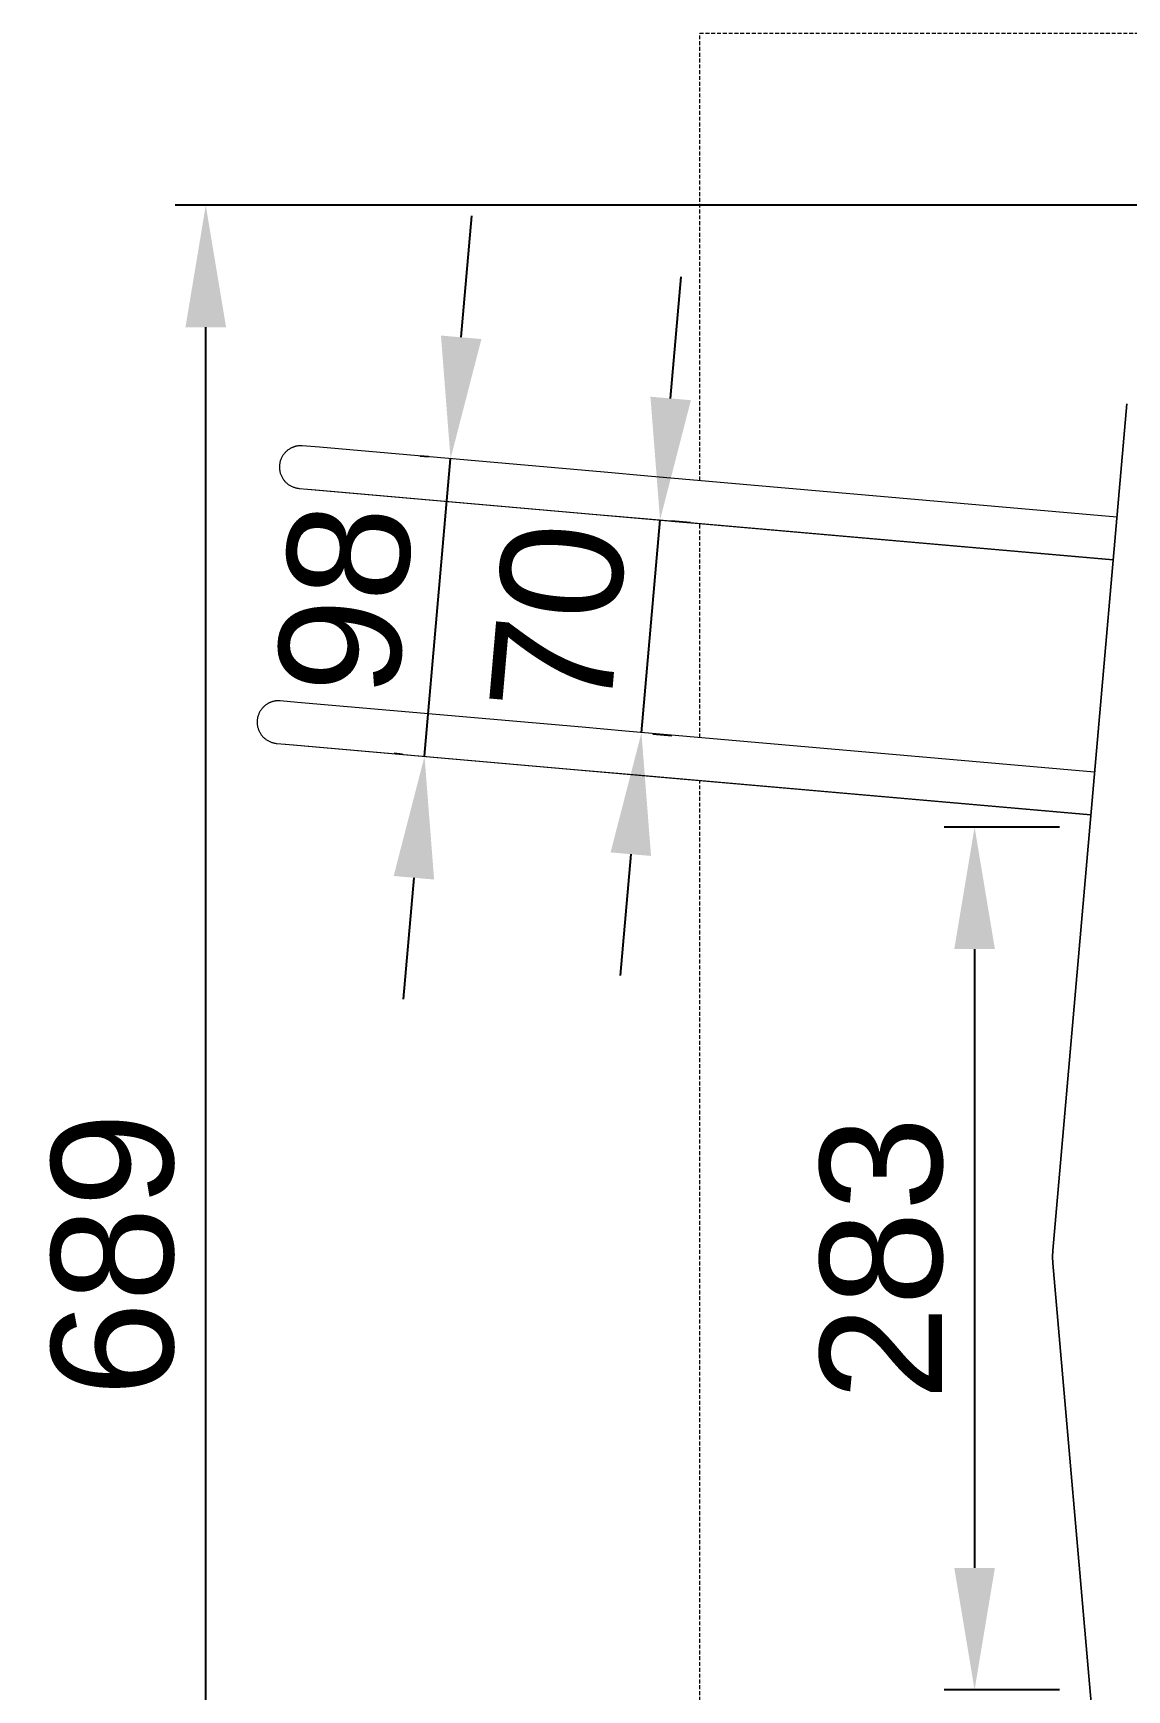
# Model space of a CAD drawing. Header units: millimetres. Extents: x -217 to 4976, y -41 to 3356.
# Drawn here: x -217 to 142, y 1426 to 1969 of the extents above; entities that cross this region are included whole.
import ezdxf

# ---------------------------------------------------------------- set-up
doc = ezdxf.new("R2010")
doc.units = ezdxf.units.MM
doc.linetypes.add('HIDDEN', pattern=[1.905, 1.27, -0.635])
for name, color, linetype, lineweight in [('ZANO_R', 7, 'Continuous', 0), ('ZANO_R_przerywana', 7, 'HIDDEN', 0), ('ZANO_W', 1, 'Continuous', 0)]:
    doc.layers.add(name, color=color, linetype=linetype, lineweight=lineweight)
doc.styles.add('Arial', font='arial.ttf')
doc.styles.get("Standard").update_dxf_attribs({"font": 'ARIALUNI.TTF'})
doc.dimstyles.new('pl i ang', dxfattribs={"dimtxt": 50, "dimasz": 50, "dimexe": 1.25, "dimexo": 0.625, "dimgap": 10, "dimtad": 1, "dimtoh": 1, "dimtxsty": 'Standard', "dimcen": 2.5, "dimclrd": 1, "dimclre": 1, "dimclrt": 1, "dimadec": 0, "dimazin": 0, "dimtfac": 1, "dimtmove": 0, "dimatfit": 3, "dimfxl": 1, "dimarcsym": 1})

# ---------------------------------------------------------------- blocks, each defined once
blk = doc.blocks.new('*D429')
at = {"layer": 'ZANO_W', "color": 1, "lineweight": -2}
for p, q in [((-7.87, 1849.6), (-4.38, 1889.45)), ((-17.46, 1739.93), (-11.35, 1809.75)), ((-7.61, 1809.42), (-1.39, 1808.88)), ((-13.72, 1739.6), (-7.5, 1739.06)), ((-20.95, 1700.08), (-24.43, 1660.24))]:
    blk.add_line(p, q, dxfattribs=at)
at = {"layer": 'ZANO_W', "color": 1}
for points in [[(-14.51, 1850.18), (-1.22, 1849.02), (-11.35, 1809.75)], [(-14.31, 1699.5), (-27.59, 1700.66), (-17.46, 1739.93)]]:
    blk.add_solid(points, dxfattribs=at)
at = {"layer": 'ZANO_W', "color": 1, "insert": (-44.71, 1777.49), "char_height": 40, "attachment_point": 5, "rotation": 84.9999, "style": 'Arial'}
blk.add_mtext('70', dxfattribs=at)
blk = doc.blocks.new('*D430')
at = {"layer": 'ZANO_W', "color": 1, "lineweight": -2}
for p, q in [((-76.63, 1869.66), (-73.15, 1909.51)), ((-87.36, 1830.45), (-90.08, 1830.68)), ((-88.66, 1732.18), (-80.12, 1829.81)), ((-95.9, 1732.82), (-98.62, 1733.06)), ((-92.15, 1692.34), (-95.63, 1652.49))]:
    blk.add_line(p, q, dxfattribs=at)
at = {"layer": 'ZANO_W', "color": 1}
for points in [[(-83.27, 1870.24), (-69.99, 1869.08), (-80.12, 1829.81)], [(-85.51, 1691.76), (-98.79, 1692.92), (-88.66, 1732.18)]]:
    blk.add_solid(points, dxfattribs=at)
at = {"layer": 'ZANO_W', "color": 1, "insert": (-114.7, 1783.65), "char_height": 40, "attachment_point": 5, "rotation": 85, "style": 'Arial'}
blk.add_mtext('98', dxfattribs=at)
blk = doc.blocks.new('*D431')
at = {"layer": 'ZANO_W', "color": 1, "lineweight": -2}
for p, q in [((157.12, 1912.98), (-170.46, 1912.98)), ((-160.46, 1264.47), (-160.46, 1872.98)), ((156.12, 1224.47), (-170.46, 1224.47))]:
    blk.add_line(p, q, dxfattribs=at)
at = {"layer": 'ZANO_W', "color": 1}
for points in [[(-153.8, 1872.98), (-167.13, 1872.98), (-160.46, 1912.98)], [(-167.13, 1264.47), (-153.8, 1264.47), (-160.46, 1224.47)]]:
    blk.add_solid(points, dxfattribs=at)
at = {"layer": 'ZANO_W', "color": 1, "insert": (-190.89, 1568.72), "char_height": 40, "attachment_point": 5, "rotation": 90, "style": 'Arial'}
blk.add_mtext('689', dxfattribs=at)
blk = doc.blocks.new('*D436')
at = {"layer": 'ZANO_W', "color": 1, "lineweight": -2}
for p, q in [((119.72, 1708.94), (81.89, 1708.94)), ((91.89, 1668.94), (91.89, 1465.89)), ((119.81, 1425.89), (81.89, 1425.89))]:
    blk.add_line(p, q, dxfattribs=at)
at = {"layer": 'ZANO_W', "color": 1}
for points in [[(98.55, 1668.94), (85.22, 1668.94), (91.89, 1708.94)], [(85.22, 1465.89), (98.55, 1465.89), (91.89, 1425.89)]]:
    blk.add_solid(points, dxfattribs=at)
at = {"layer": 'ZANO_W', "color": 1, "insert": (61.45, 1567.42), "char_height": 40, "attachment_point": 5, "rotation": 90, "style": 'Arial'}
blk.add_mtext('283', dxfattribs=at)

msp = doc.modelspace()

# ---------------------------------------------------------------- linework, layer by layer
at = {"layer": 'ZANO_R'}
for p, q in [((117.57, 1570.05), (141.87, 1847.83)), ((117.57, 1570.05), (141.87, 1847.83)), ((141.87, 1847.83), (117.57, 1570.05)), ((-134.3, 1831.96), (-134.45, 1831.8)), ((-134.13, 1832.13), (-134.3, 1831.96)), ((-133.96, 1832.29), (-134.13, 1832.13)), ((-133.77, 1832.45), (-133.96, 1832.29)), ((-133.59, 1832.6), (-133.77, 1832.45)), ((-133.4, 1832.74), (-133.59, 1832.6)), ((-133.2, 1832.88), (-133.4, 1832.74)), ((-133, 1833.01), (-133.2, 1832.88)), ((-132.79, 1833.14), (-133, 1833.01)), ((-132.65, 1833.21), (-132.79, 1833.14)), ((-132.51, 1833.29), (-132.65, 1833.21)), ((-132.37, 1833.36), (-132.51, 1833.29)), ((-132.23, 1833.43), (-132.37, 1833.36)), ((-132.09, 1833.49), (-132.23, 1833.43)), ((-131.94, 1833.56), (-132.09, 1833.49)), ((-131.79, 1833.61), (-131.94, 1833.56)), ((-131.64, 1833.67), (-131.79, 1833.61)), ((-131.5, 1833.72), (-131.64, 1833.67)), ((-131.34, 1833.77), (-131.5, 1833.72)), ((-131.19, 1833.81), (-131.34, 1833.77)), ((-131.04, 1833.86), (-131.19, 1833.81)), ((-130.89, 1833.89), (-131.04, 1833.86)), ((-130.73, 1833.93), (-130.89, 1833.89)), ((-130.58, 1833.96), (-130.73, 1833.93)), ((-130.42, 1833.99), (-130.58, 1833.96)), ((-130.22, 1834.02), (-130.42, 1833.99)), ((-130.01, 1834.04), (-130.22, 1834.02)), ((-129.8, 1834.06), (-130.01, 1834.04)), ((-129.6, 1834.07), (-129.8, 1834.06)), ((-129.36, 1834.08), (-129.6, 1834.07)), ((-129.19, 1834.08), (-129.36, 1834.08)), ((-129.07, 1834.08), (-129.19, 1834.08)), ((-128.95, 1834.07), (-129.07, 1834.08)), ((-128.77, 1834.06), (-128.95, 1834.07)), ((-123.08, 1833.57), (-128.77, 1834.06)), ((-29.65, 1825.41), (-123.08, 1833.57)), ((-136.27, 1827.45), (-136.28, 1827.21)), ((-136.28, 1827.21), (-136.28, 1826.96)), ((-136.28, 1826.96), (-136.27, 1826.72)), ((-136.26, 1827.69), (-136.27, 1827.45)), ((-136.27, 1826.72), (-136.26, 1826.48)), ((-136.23, 1827.93), (-136.26, 1827.69)), ((-136.26, 1826.48), (-136.23, 1826.24)), ((-136.2, 1828.17), (-136.23, 1827.93)), ((-136.16, 1828.41), (-136.2, 1828.17)), ((-136.11, 1828.65), (-136.16, 1828.41)), ((-136.05, 1828.88), (-136.11, 1828.65)), ((-135.99, 1829.1), (-136.05, 1828.88)), ((-135.92, 1829.31), (-135.99, 1829.1)), ((-135.85, 1829.52), (-135.92, 1829.31)), ((-135.76, 1829.73), (-135.85, 1829.52)), ((-135.68, 1829.93), (-135.76, 1829.73)), ((-135.58, 1830.14), (-135.68, 1829.93)), ((-135.48, 1830.34), (-135.58, 1830.14)), ((-135.37, 1830.53), (-135.48, 1830.34)), ((-135.26, 1830.73), (-135.37, 1830.53)), ((-135.14, 1830.92), (-135.26, 1830.73)), ((-135.01, 1831.1), (-135.14, 1830.92)), ((-134.88, 1831.28), (-135.01, 1831.1)), ((-134.74, 1831.46), (-134.88, 1831.28)), ((-134.6, 1831.63), (-134.74, 1831.46)), ((-134.45, 1831.8), (-134.6, 1831.63)), ((-136.23, 1826.24), (-136.2, 1826)), ((-136.2, 1826), (-136.16, 1825.77)), ((-136.16, 1825.77), (-136.11, 1825.53)), ((-136.11, 1825.53), (-136.05, 1825.3)), ((-136.05, 1825.3), (-135.99, 1825.07)), ((-135.99, 1825.07), (-135.92, 1824.84)), ((-135.92, 1824.84), (-135.84, 1824.61)), ((-135.84, 1824.61), (-135.75, 1824.39)), ((-135.75, 1824.39), (-135.65, 1824.17)), ((-135.65, 1824.17), (-135.55, 1823.95)), ((-135.55, 1823.95), (-135.44, 1823.74)), ((-135.44, 1823.74), (-135.32, 1823.53)), ((-135.32, 1823.53), (-135.19, 1823.33)), ((-135.19, 1823.33), (-135.06, 1823.13)), ((-135.06, 1823.13), (-134.92, 1822.93)), ((-134.92, 1822.93), (-134.78, 1822.74)), ((-134.78, 1822.74), (-134.63, 1822.56)), ((-134.63, 1822.56), (-134.47, 1822.38)), ((-134.47, 1822.38), (-134.31, 1822.2)), ((-134.31, 1822.2), (-134.14, 1822.03)), ((-134.14, 1822.03), (-133.96, 1821.87)), ((-133.96, 1821.87), (-133.78, 1821.71)), ((-133.78, 1821.71), (-133.59, 1821.56)), ((-133.59, 1821.56), (-133.4, 1821.42)), ((-133.4, 1821.42), (-133.2, 1821.28)), ((-133.2, 1821.28), (-133, 1821.15)), ((-133, 1821.15), (-132.8, 1821.03)), ((-132.8, 1821.03), (-132.59, 1820.91)), ((-15.32, 1824.15), (-29.65, 1825.41)), ((138.62, 1810.69), (-15.32, 1824.15)), ((-132.59, 1820.91), (-132.38, 1820.8)), ((-132.38, 1820.8), (-132.16, 1820.7)), ((-132.16, 1820.7), (-131.94, 1820.6)), ((-131.94, 1820.6), (-131.72, 1820.51)), ((-131.72, 1820.51), (-131.49, 1820.44)), ((-131.49, 1820.44), (-131.26, 1820.36)), ((-131.26, 1820.36), (-131.03, 1820.3)), ((-131.03, 1820.3), (-130.8, 1820.24)), ((-130.8, 1820.24), (-130.56, 1820.2)), ((-130.56, 1820.2), (-130.33, 1820.16)), ((-130.33, 1820.16), (-130.09, 1820.13)), ((-130.09, 1820.13), (-129.85, 1820.1)), ((-129.85, 1820.1), (-124.3, 1819.62)), ((-129.69, 1820.09), (-129.72, 1820.09)), ((-129.71, 1820.09), (-129.68, 1820.09)), ((-127.02, 1819.85), (-42.33, 1812.41)), ((-124.3, 1819.62), (-30.87, 1811.46)), ((-42.33, 1812.41), (-23.6, 1810.77)), ((-30.87, 1811.46), (-16.54, 1810.21)), ((-23.6, 1810.77), (137.4, 1796.68)), ((-16.54, 1810.21), (137.4, 1796.74)), ((-137.74, 1750.31), (-137.9, 1750.28)), ((-137.54, 1750.34), (-137.74, 1750.31)), ((-137.33, 1750.36), (-137.54, 1750.34)), ((-137.12, 1750.38), (-137.33, 1750.36)), ((-136.92, 1750.39), (-137.12, 1750.38)), ((-136.69, 1750.4), (-136.92, 1750.39)), ((-136.51, 1750.4), (-136.69, 1750.4)), ((-136.39, 1750.4), (-136.51, 1750.4)), ((-136.27, 1750.39), (-136.39, 1750.4)), ((-136.09, 1750.38), (-136.27, 1750.39)), ((-130.4, 1749.89), (-136.09, 1750.38)), ((-143.43, 1744.97), (-143.48, 1744.73)), ((-143.37, 1745.2), (-143.43, 1744.97)), ((-143.31, 1745.42), (-143.37, 1745.2)), ((-143.24, 1745.63), (-143.31, 1745.42)), ((-143.17, 1745.84), (-143.24, 1745.63)), ((-143.09, 1746.05), (-143.17, 1745.84)), ((-143, 1746.25), (-143.09, 1746.05)), ((-142.9, 1746.46), (-143, 1746.25)), ((-142.8, 1746.66), (-142.9, 1746.46)), ((-142.69, 1746.85), (-142.8, 1746.66)), ((-142.58, 1747.05), (-142.69, 1746.85)), ((-142.46, 1747.24), (-142.58, 1747.05)), ((-142.33, 1747.42), (-142.46, 1747.24)), ((-142.2, 1747.6), (-142.33, 1747.42)), ((-142.06, 1747.78), (-142.2, 1747.6)), ((-141.92, 1747.95), (-142.06, 1747.78)), ((-141.78, 1748.12), (-141.92, 1747.95)), ((-141.62, 1748.28), (-141.78, 1748.12)), ((-141.45, 1748.45), (-141.62, 1748.28)), ((-141.28, 1748.61), (-141.45, 1748.45)), ((-141.1, 1748.77), (-141.28, 1748.61)), ((-140.91, 1748.92), (-141.1, 1748.77)), ((-140.72, 1749.06), (-140.91, 1748.92)), ((-140.52, 1749.2), (-140.72, 1749.06)), ((-140.32, 1749.33), (-140.52, 1749.2)), ((-140.11, 1749.46), (-140.32, 1749.33)), ((-139.98, 1749.53), (-140.11, 1749.46)), ((-139.84, 1749.61), (-139.98, 1749.53)), ((-139.69, 1749.68), (-139.84, 1749.61)), ((-139.55, 1749.75), (-139.69, 1749.68)), ((-139.41, 1749.81), (-139.55, 1749.75)), ((-139.26, 1749.88), (-139.41, 1749.81)), ((-139.11, 1749.93), (-139.26, 1749.88)), ((-138.97, 1749.99), (-139.11, 1749.93)), ((-138.82, 1750.04), (-138.97, 1749.99)), ((-138.67, 1750.09), (-138.82, 1750.04)), ((-138.51, 1750.13), (-138.67, 1750.09)), ((-138.36, 1750.18), (-138.51, 1750.13)), ((-138.21, 1750.21), (-138.36, 1750.18)), ((-138.05, 1750.25), (-138.21, 1750.21)), ((-137.9, 1750.28), (-138.05, 1750.25)), ((-36.97, 1741.73), (-130.4, 1749.89)), ((-143.58, 1744.01), (-143.6, 1743.77)), ((-143.6, 1743.77), (-143.6, 1743.52)), ((-143.6, 1743.52), (-143.6, 1743.28)), ((-143.6, 1743.28), (-143.6, 1743.04)), ((-143.6, 1743.04), (-143.58, 1742.8)), ((-143.55, 1744.25), (-143.58, 1744.01)), ((-143.58, 1742.8), (-143.55, 1742.56)), ((-143.52, 1744.49), (-143.55, 1744.25)), ((-143.55, 1742.56), (-143.52, 1742.32)), ((-143.48, 1744.73), (-143.52, 1744.49)), ((-143.52, 1742.32), (-143.48, 1742.09)), ((-143.48, 1742.09), (-143.43, 1741.85)), ((-143.43, 1741.85), (-143.37, 1741.62)), ((-143.37, 1741.62), (-143.31, 1741.39)), ((-143.31, 1741.39), (-143.24, 1741.16)), ((-143.24, 1741.16), (-143.16, 1740.93)), ((-143.16, 1740.93), (-143.07, 1740.71)), ((-143.07, 1740.71), (-142.97, 1740.49)), ((-142.97, 1740.49), (-142.87, 1740.27)), ((-142.87, 1740.27), (-142.76, 1740.06)), ((-142.76, 1740.06), (-142.64, 1739.85)), ((-142.64, 1739.85), (-142.52, 1739.65)), ((-142.52, 1739.65), (-142.38, 1739.45)), ((-142.38, 1739.45), (-142.25, 1739.25)), ((-22.64, 1740.47), (-36.97, 1741.73)), ((131.3, 1727), (-22.64, 1740.47)), ((-142.25, 1739.25), (-142.1, 1739.06)), ((-142.1, 1739.06), (-141.95, 1738.88)), ((-141.95, 1738.88), (-141.79, 1738.7)), ((-141.79, 1738.7), (-141.63, 1738.52)), ((-141.63, 1738.52), (-141.46, 1738.35)), ((-141.46, 1738.35), (-141.28, 1738.19)), ((-141.28, 1738.19), (-141.1, 1738.03)), ((-141.1, 1738.03), (-140.91, 1737.88)), ((-140.91, 1737.88), (-140.72, 1737.74)), ((-140.72, 1737.74), (-140.53, 1737.6)), ((-140.53, 1737.6), (-140.32, 1737.47)), ((-140.32, 1737.47), (-140.12, 1737.34)), ((-140.12, 1737.34), (-139.91, 1737.23)), ((-139.91, 1737.23), (-139.7, 1737.12)), ((-139.7, 1737.12), (-139.48, 1737.02)), ((-139.48, 1737.02), (-139.26, 1736.92)), ((-139.26, 1736.92), (-139.04, 1736.83)), ((-139.04, 1736.83), (-138.81, 1736.76)), ((-138.81, 1736.76), (-138.58, 1736.68)), ((-138.58, 1736.68), (-138.35, 1736.62)), ((-138.35, 1736.62), (-138.12, 1736.56)), ((-138.12, 1736.56), (-137.88, 1736.52)), ((-137.88, 1736.52), (-137.65, 1736.48)), ((-137.65, 1736.48), (-137.41, 1736.44)), ((-137.41, 1736.44), (-137.17, 1736.42)), ((-137.17, 1736.42), (-131.62, 1735.94)), ((-137.01, 1736.41), (-137.04, 1736.41)), ((-137.03, 1736.41), (-137, 1736.41)), ((-134.34, 1736.17), (-49.65, 1728.73)), ((-131.62, 1735.94), (-38.19, 1727.78)), ((-49.65, 1728.73), (-30.92, 1727.09)), ((-38.19, 1727.78), (-23.86, 1726.53)), ((-30.92, 1727.09), (130.07, 1713)), ((-23.86, 1726.53), (130.08, 1713.06)), ((117.49, 1568.66), (117.48, 1567.96)), ((117.49, 1568.66), (117.48, 1567.96)), ((117.48, 1567.96), (117.49, 1568.66)), ((117.48, 1567.96), (117.49, 1567.26)), ((117.48, 1567.96), (117.49, 1567.26)), ((117.49, 1567.26), (117.48, 1567.96)), ((117.52, 1569.35), (117.49, 1568.66)), ((117.52, 1569.35), (117.49, 1568.66)), ((117.49, 1568.66), (117.52, 1569.35)), ((117.49, 1567.26), (117.52, 1566.56)), ((117.49, 1567.26), (117.52, 1566.56)), ((117.52, 1566.56), (117.49, 1567.26)), ((117.57, 1570.05), (117.52, 1569.35)), ((117.57, 1570.05), (117.52, 1569.35)), ((117.52, 1569.35), (117.57, 1570.05)), ((117.52, 1566.56), (117.57, 1565.87)), ((117.52, 1566.56), (117.57, 1565.87)), ((117.57, 1565.87), (117.52, 1566.56)), ((141.87, 1288.09), (117.57, 1565.86)), ((141.87, 1288.09), (117.57, 1565.86)), ((117.57, 1565.86), (141.87, 1288.09))]:
    msp.add_line(p, q, dxfattribs=at)
at = {"layer": 'ZANO_R_przerywana'}
for p, q in [((1.66, 1822.67), (1.66, 1969.46)), ((1.66, 1969.46), (351.66, 1969.46)), ((1.66, 1738.35), (1.66, 1808.56)), ((1.66, 1414.68), (1.66, 1724.24))]:
    msp.add_line(p, q, dxfattribs=at)

# ---------------------------------------------------------------- dimensions: what is measured, and where the dimension line sits
at = {"layer": 'ZANO_W'}
for base, p1, p2, picture, middle in [((-160.46, 1912.98), (166.12, 1224.47), (167.12, 1912.98), '*D431', (-190.89, 1568.72)), ((91.89, 1425.89), (129.72, 1708.94), (129.81, 1425.89), '*D436', (61.45, 1567.42))]:
    dim = msp.add_linear_dim(base=base, p1=p1, p2=p2, angle=90, dimstyle='pl i ang', override={"dimtxt": 40, "dimasz": 40, "dimexe": 10, "dimexo": 10, "dimtoh": 0, "dimdec": 0, "dimtxsty": 'Arial', "dimtdec": 0, "dimtmove": 1}, dxfattribs=at)
    dim.commit()
    dim.dimension.update_dxf_attribs({"geometry": picture, "text_midpoint": middle})
dim = msp.add_aligned_dim(p1=(-85.94, 1731.95), p2=(-77.4, 1829.57), distance=2.73, dimstyle='pl i ang', override={"dimtxt": 40, "dimasz": 40, "dimexe": 10, "dimexo": 10, "dimtoh": 0, "dimdec": 0, "dimtxsty": 'Arial', "dimtdec": 0, "dimtmove": 1}, dxfattribs=at)
dim.commit()
dim.dimension.update_dxf_attribs({"geometry": '*D430', "text_midpoint": (-114.7, 1783.65)})
dim = msp.add_linear_dim(base=(-11.35, 1809.75), p1=(-23.68, 1740.48), p2=(-17.57, 1810.3), angle=84.9999, dimstyle='pl i ang', override={"dimtxt": 40, "dimasz": 40, "dimexe": 10, "dimexo": 10, "dimtoh": 0, "dimdec": 0, "dimtxsty": 'Arial', "dimtdec": 0, "dimtmove": 1}, dxfattribs=at)
dim.commit()
dim.dimension.update_dxf_attribs({"geometry": '*D429', "text_midpoint": (-14.41, 1774.84), "dimtype": 161})

doc.saveas('drawing.dxf')
